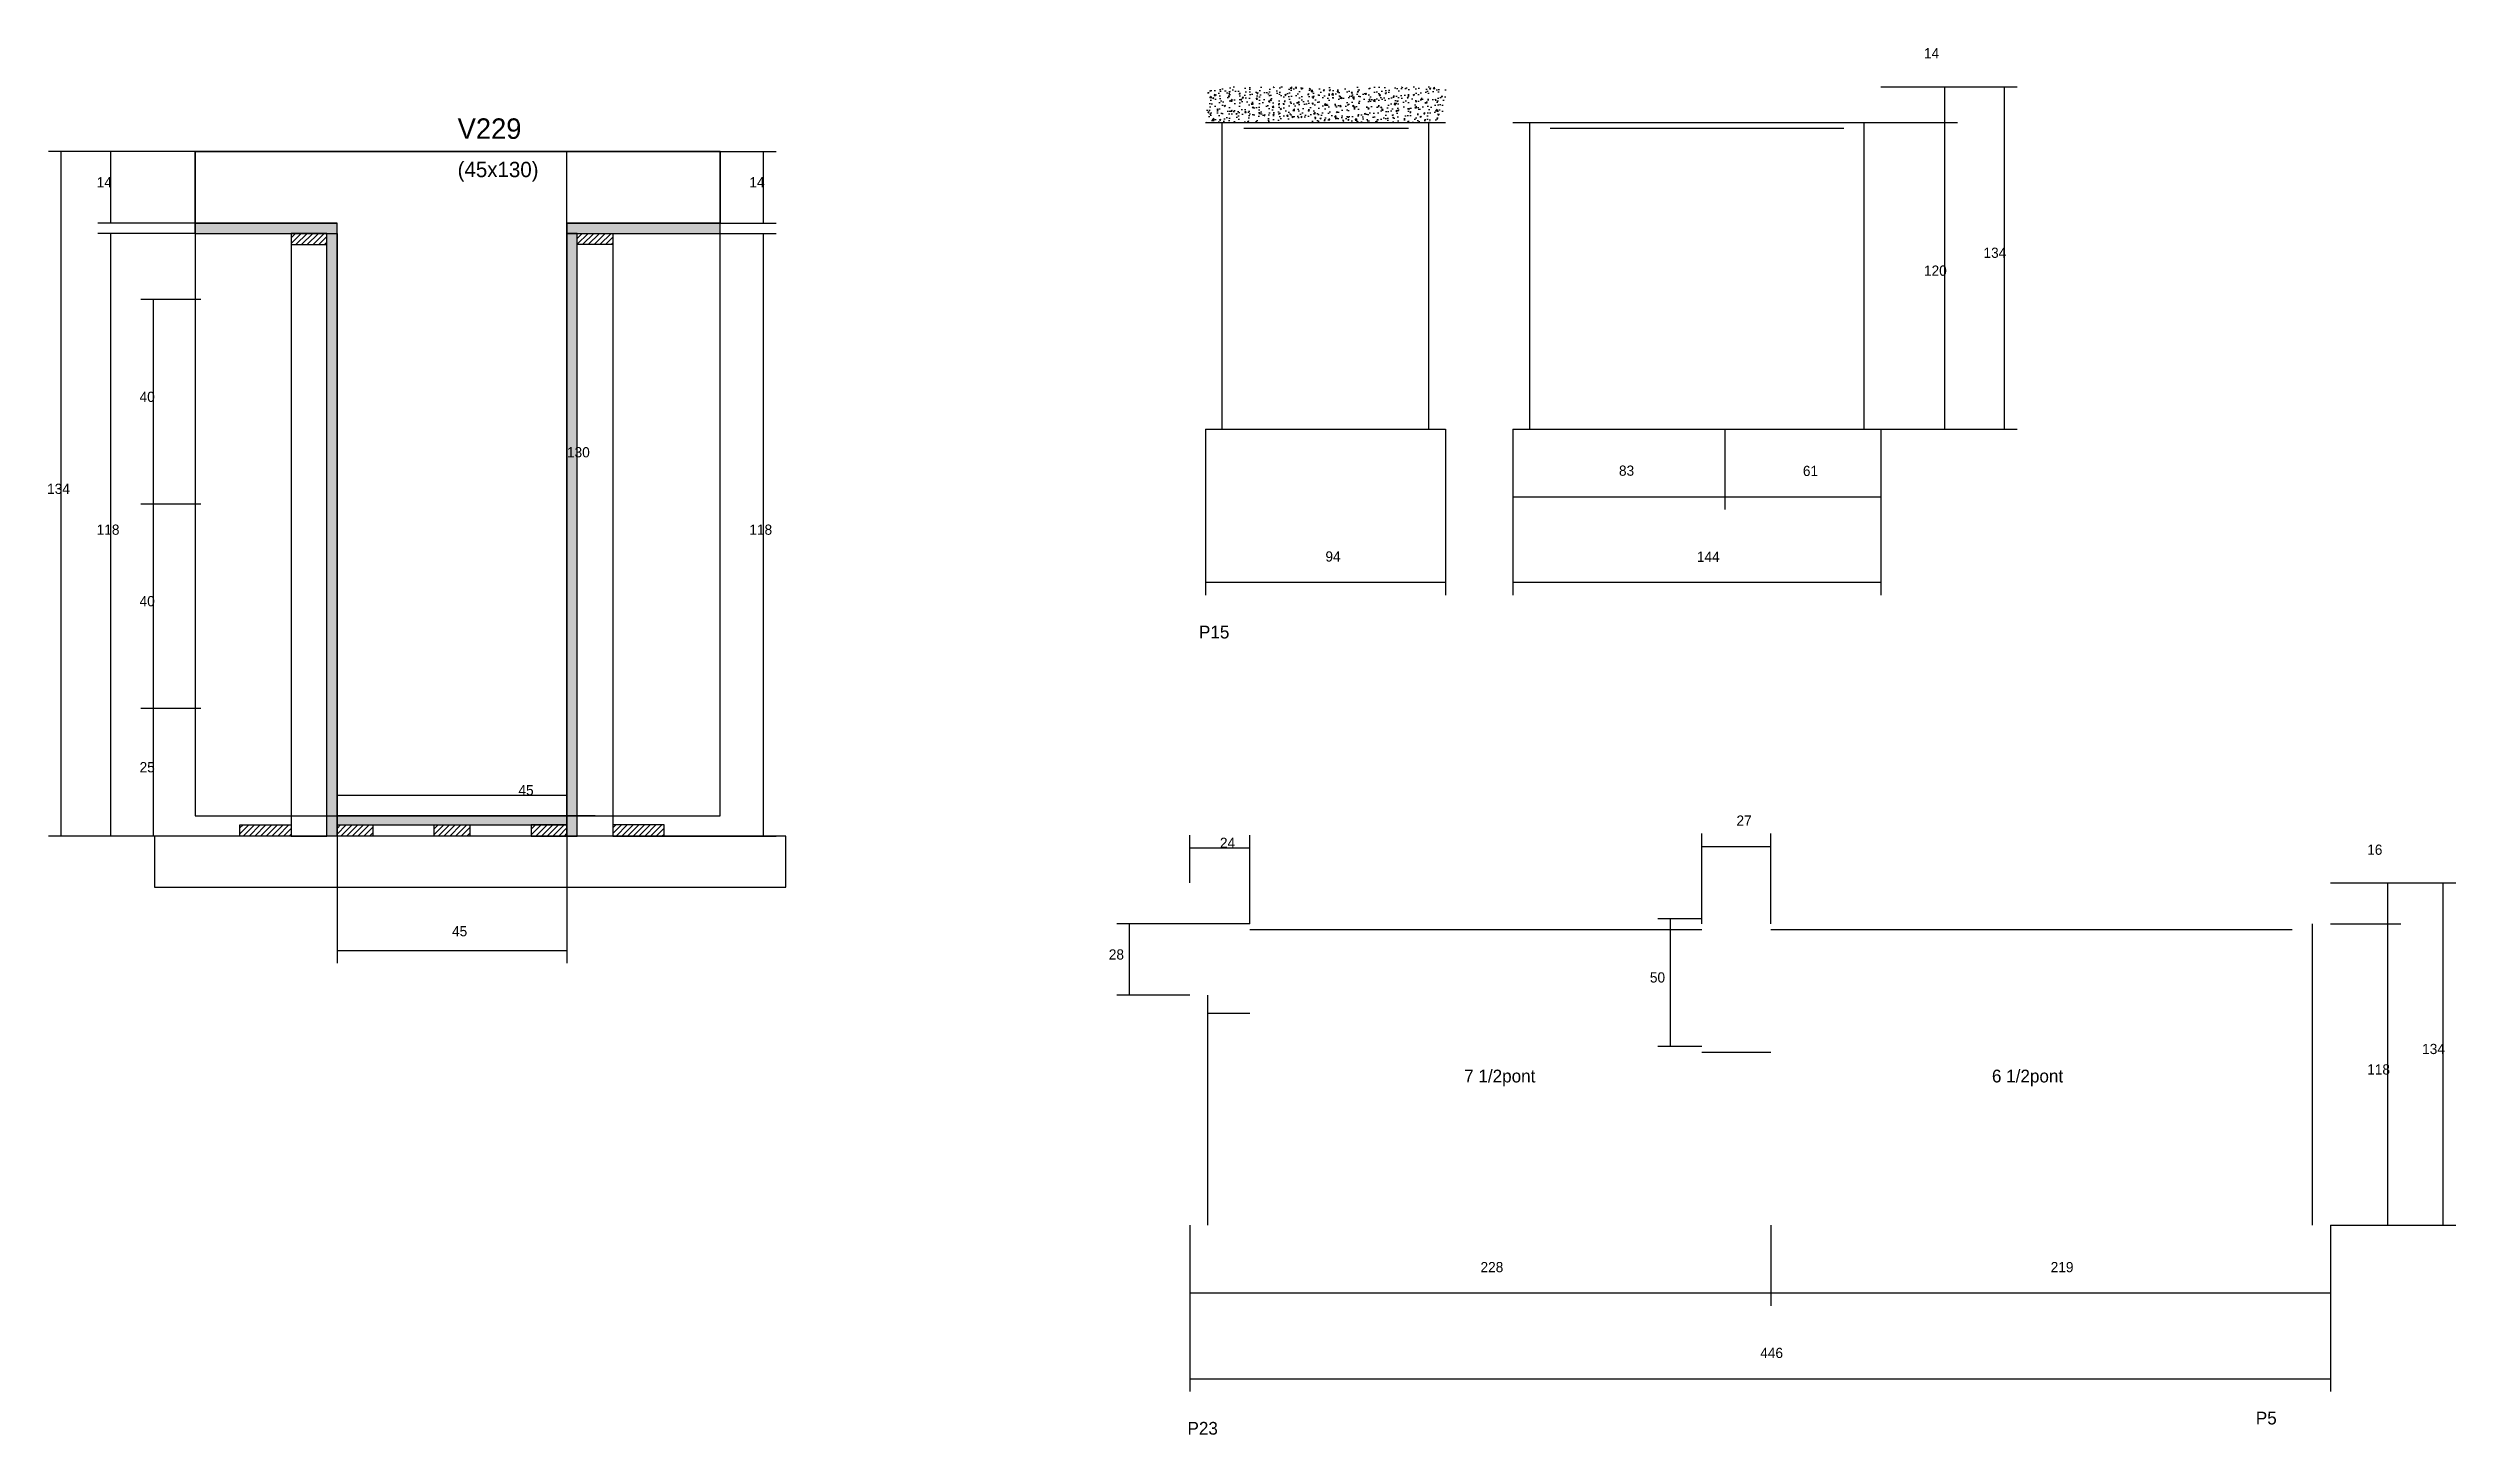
# Model space of a CAD drawing. Header units: metres. Extents: x 2942 to 3885, y 4051 to 4593.
import ezdxf

# ---------------------------------------------------------------- set-up
doc = ezdxf.new("R2010")
doc.units = ezdxf.units.M
for name, color, linetype in [('CONCRETO', 251, 'Continuous'), ('COTA', 4, 'Continuous'), ('Cota Seção (2x)', 4, 'Continuous'), ('Hachura', 253, 'Continuous'), ('Madeira', 126, 'Continuous'), ('NOMENCLATURA', 7, 'Continuous'), ('Painéis', 200, 'Continuous'), ('SARR_2.2x7', 40, 'Continuous'), ('Texto Seção', 7, 'Continuous')]:
    doc.layers.add(name, color=color, linetype=linetype)

msp = doc.modelspace()

# ---------------------------------------------------------------- hatches: boundary and pattern name
at = {"layer": 'COTA'}
h = msp.add_hatch(dxfattribs=at)
h.set_pattern_fill('AR-CONC', scale=0.03)
h.paths.add_polyline_path([(3395.3, 4578.3), (3395.3, 4564.3), (3395.3, 4564.3), (3489.3, 4564.3), (3489.3, 4564.3), (3489.3, 4578.3), (3489.3, 4578.3), (3395.3, 4578.3)])
at = {"layer": 'Hachura'}
h = msp.add_hatch(color=8, dxfattribs=at)
h.dxf.hatch_style = 1
h.paths.add_polyline_path([(3055.4, 4520.9), (3055.4, 4524.9), (3055.4, 4524.9), (2999.8, 4524.9), (2999.8, 4524.9), (2999.8, 4520.9), (2999.8, 4520.9), (3055.4, 4520.9)])
h = msp.add_hatch(color=8, dxfattribs=at)
h.dxf.hatch_style = 1
h.paths.add_polyline_path([(3205.4, 4520.9), (3205.4, 4524.9), (3205.4, 4524.9), (3145.4, 4524.9), (3145.4, 4524.9), (3145.4, 4520.9), (3145.4, 4520.9), (3205.4, 4520.9)])
h = msp.add_hatch(dxfattribs=at)
h.set_pattern_fill('ANSI31', scale=0.5)
h.paths.add_polyline_path([(3051.4, 4516.5), (3051.4, 4520.9), (3051.4, 4520.9), (3037.4, 4520.9), (3037.4, 4520.9), (3037.4, 4516.5), (3037.4, 4516.5), (3051.4, 4516.5)])
h = msp.add_hatch(color=8, dxfattribs=at)
h.dxf.hatch_style = 1
h.paths.add_polyline_path([(3051.4, 4520.9), (3055.4, 4520.9), (3055.4, 4520.9), (3055.4, 4284.9), (3055.4, 4284.9), (3051.4, 4284.9), (3051.4, 4284.9), (3051.4, 4520.9)])
h = msp.add_hatch(color=8, dxfattribs=at)
h.dxf.hatch_style = 1
h.paths.add_polyline_path([(3149.4, 4520.9), (3145.4, 4520.9), (3145.4, 4520.9), (3145.4, 4284.9), (3145.4, 4284.9), (3149.4, 4284.9), (3149.4, 4284.9), (3149.4, 4520.9)])
h = msp.add_hatch(dxfattribs=at)
h.set_pattern_fill('ANSI31', scale=0.5)
h.paths.add_polyline_path([(3149.4, 4516.5), (3149.4, 4520.9), (3149.4, 4520.9), (3163.4, 4520.9), (3163.4, 4520.9), (3163.4, 4516.5), (3163.4, 4516.5), (3149.4, 4516.5)])
h = msp.add_hatch(dxfattribs=at)
h.set_pattern_fill('ANSI31', scale=0.5)
h.paths.add_polyline_path([(3017.4, 4284.9), (3017.4, 4289.3), (3017.4, 4289.3), (3037.4, 4289.3), (3037.4, 4289.3), (3037.4, 4284.9), (3037.4, 4284.9), (3017.4, 4284.9)])
h = msp.add_hatch(color=8, dxfattribs=at)
h.dxf.hatch_style = 1
h.paths.add_polyline_path([(3145.4, 4289.3), (3145.4, 4292.9), (3145.4, 4292.9), (3055.4, 4292.9), (3055.4, 4292.9), (3055.4, 4289.3), (3055.4, 4289.3), (3145.4, 4289.3)])
h = msp.add_hatch(dxfattribs=at)
h.set_pattern_fill('ANSI31', scale=0.5)
h.paths.add_polyline_path([(3055.4, 4284.9), (3055.4, 4289.3), (3055.4, 4289.3), (3069.4, 4289.3), (3069.4, 4289.3), (3069.4, 4284.9), (3069.4, 4284.9), (3055.4, 4284.9)])
h = msp.add_hatch(dxfattribs=at)
h.set_pattern_fill('ANSI31', scale=0.5)
h.paths.add_polyline_path([(3093.4, 4284.9), (3093.4, 4289.3), (3093.4, 4289.3), (3107.4, 4289.3), (3107.4, 4289.3), (3107.4, 4284.9), (3107.4, 4284.9), (3093.4, 4284.9)])
h = msp.add_hatch(dxfattribs=at)
h.set_pattern_fill('ANSI31', scale=0.5)
h.paths.add_polyline_path([(3145.4, 4284.9), (3145.4, 4289.3), (3145.4, 4289.3), (3131.4, 4289.3), (3131.4, 4289.3), (3131.4, 4284.9), (3131.4, 4284.9), (3145.4, 4284.9)])
h = msp.add_hatch(dxfattribs=at)
h.set_pattern_fill('ANSI31', scale=0.5)
h.paths.add_polyline_path([(3183.4, 4284.9), (3183.4, 4289.3), (3183.4, 4289.3), (3163.4, 4289.3), (3163.4, 4289.3), (3163.4, 4284.9), (3163.4, 4284.9), (3183.4, 4284.9)])

# ---------------------------------------------------------------- linework, layer by layer
at = {"layer": 'CONCRETO'}
for points in [[(2999.8, 4524.9), (2999.8, 4552.9), (3205.4, 4552.9), (3205.4, 4524.9), (3145.4, 4524.9), (3145.4, 4292.9), (3055.4, 4292.9), (3055.4, 4524.9)], [(2999.8, 4292.9), (3205.4, 4292.9), (3205.4, 4552.9), (2999.8, 4552.9)]]:
    msp.add_lwpolyline(points, close=True, dxfattribs=at)
at = {"layer": 'COTA'}
for p, q in [((2999.8, 4552.9), (2942.4, 4552.9)), ((2947.4, 4284.9), (2947.4, 4552.9)), ((2999.8, 4552.9), (2961.8, 4552.9)), ((2966.8, 4524.9), (2966.8, 4552.9)), ((3205.4, 4552.9), (3227.3, 4552.9)), ((3222.3, 4524.9), (3222.3, 4552.9)), ((2999.8, 4524.9), (2961.8, 4524.9)), ((3205.4, 4524.9), (3227.3, 4524.9)), ((2999.8, 4520.9), (2961.8, 4520.9)), ((2966.8, 4284.9), (2966.8, 4520.9)), ((3205.4, 4520.9), (3227.3, 4520.9)), ((3222.3, 4284.9), (3222.3, 4520.9)), ((3002.1, 4495), (2978.6, 4495)), ((2983.6, 4414.9), (2983.6, 4495)), ((3395.3, 4444.3), (3395.3, 4379.3)), ((3489.3, 4444.3), (3489.3, 4379.3)), ((3515.7, 4444.3), (3515.7, 4412.8)), ((3515.7, 4444.3), (3515.7, 4379.3)), ((3598.7, 4444.3), (3598.7, 4412.8)), ((3598.7, 4444.3), (3598.7, 4412.8)), ((3659.7, 4444.3), (3659.7, 4412.8)), ((3659.7, 4444.3), (3659.7, 4379.3)), ((3002.1, 4414.9), (2978.6, 4414.9)), ((3002.1, 4414.9), (2978.6, 4414.9)), ((2983.6, 4334.9), (2983.6, 4414.9)), ((3515.7, 4417.8), (3598.7, 4417.8)), ((3598.7, 4417.8), (3659.7, 4417.8)), ((3395.3, 4384.3), (3489.3, 4384.3)), ((3515.7, 4384.3), (3659.7, 4384.3)), ((3002.1, 4334.9), (2978.6, 4334.9)), ((3002.1, 4334.9), (2978.6, 4334.9)), ((2983.6, 4284.9), (2983.6, 4334.9)), ((3021.8, 4284.9), (2942.4, 4284.9)), ((3021.8, 4284.9), (2961.8, 4284.9)), ((3002.1, 4284.9), (2978.6, 4284.9)), ((3055.4, 4284.9), (3055.4, 4235.2)), ((3145.4, 4284.9), (3145.4, 4235.2)), ((3179, 4284.9), (3227.3, 4284.9)), ((3835.7, 4266.6), (3863.2, 4266.6)), ((3835.7, 4266.6), (3884.8, 4266.6)), ((3858.2, 4250.6), (3858.2, 4266.6)), ((3879.8, 4132.6), (3879.8, 4266.6)), ((3835.7, 4250.6), (3863.2, 4250.6)), ((3835.7, 4250.6), (3863.2, 4250.6)), ((3858.2, 4132.6), (3858.2, 4250.6)), ((3055.4, 4240.2), (3145.4, 4240.2)), ((3389.2, 4132.6), (3389.2, 4101.1)), ((3389.2, 4132.6), (3389.2, 4067.5)), ((3616.7, 4132.6), (3616.7, 4101.1)), ((3616.7, 4132.6), (3616.7, 4101.1)), ((3835.7, 4132.6), (3835.7, 4101.1)), ((3835.7, 4132.6), (3835.7, 4067.5)), ((3835.7, 4132.6), (3863.2, 4132.6)), ((3835.7, 4132.6), (3884.8, 4132.6)), ((3389.2, 4106.1), (3616.7, 4106.1)), ((3616.7, 4106.1), (3835.7, 4106.1)), ((3389.2, 4072.5), (3835.7, 4072.5))]:
    msp.add_line(p, q, dxfattribs=at)
at = {"layer": 'Cota Seção (2x)'}
for p, q in [((3659.7, 4578.3), (3689.7, 4578.3)), ((3659.7, 4578.3), (3713.1, 4578.3)), ((3684.7, 4564.3), (3684.7, 4578.3)), ((3708.1, 4444.3), (3708.1, 4578.3)), ((3659.7, 4564.3), (3689.7, 4564.3)), ((3659.7, 4564.3), (3689.7, 4564.3)), ((3684.7, 4444.3), (3684.7, 4564.3)), ((3156.4, 4552.9), (3140.4, 4552.9)), ((3145.4, 4292.9), (3145.4, 4552.9)), ((3659.7, 4444.3), (3689.7, 4444.3)), ((3659.7, 4444.3), (3713.1, 4444.3)), ((3055.4, 4284.9), (3055.4, 4305.9)), ((3055.4, 4300.9), (3145.4, 4300.9)), ((3145.4, 4284.9), (3145.4, 4305.9)), ((3156.4, 4292.9), (3140.4, 4292.9)), ((3389.2, 4266.6), (3389.2, 4285.3)), ((3389.2, 4280.3), (3412.7, 4280.3)), ((3412.7, 4250.6), (3412.7, 4285.3)), ((3589.7, 4250.6), (3589.7, 4285.9)), ((3589.7, 4280.9), (3616.7, 4280.9)), ((3616.7, 4250.6), (3616.7, 4285.9)), ((3589.7, 4252.6), (3572.4, 4252.6)), ((3577.4, 4202.6), (3577.4, 4252.6)), ((3412.7, 4250.6), (3360.6, 4250.6)), ((3365.6, 4222.6), (3365.6, 4250.6)), ((3389.2, 4222.6), (3360.6, 4222.6)), ((3589.7, 4202.6), (3572.4, 4202.6))]:
    msp.add_line(p, q, dxfattribs=at)
at = {"layer": 'Madeira'}
for points in [[(3051.4, 4516.5), (3051.4, 4520.9), (3037.4, 4520.9), (3037.4, 4516.5)], [(3051.4, 4520.9), (3037.4, 4520.9), (3037.4, 4284.9), (3051.4, 4284.9)], [(3149.4, 4516.5), (3149.4, 4520.9), (3163.4, 4520.9), (3163.4, 4516.5)], [(3149.4, 4520.9), (3163.4, 4520.9), (3163.4, 4284.9), (3149.4, 4284.9)], [(3017.4, 4284.9), (3017.4, 4289.3), (3037.4, 4289.3), (3037.4, 4284.9)], [(3055.4, 4284.9), (3055.4, 4289.3), (3069.4, 4289.3), (3069.4, 4284.9)], [(3093.4, 4284.9), (3093.4, 4289.3), (3107.4, 4289.3), (3107.4, 4284.9)], [(3145.4, 4284.9), (3145.4, 4289.3), (3131.4, 4289.3), (3131.4, 4284.9)], [(3183.4, 4284.9), (3183.4, 4289.3), (3163.4, 4289.3), (3163.4, 4284.9)], [(2984, 4264.9), (3231.1, 4264.9), (3231.1, 4284.9), (2984, 4284.9)]]:
    msp.add_lwpolyline(points, close=True, dxfattribs=at)
at = {"layer": 'Painéis'}
for p, q in [((3395.3, 4564.3), (3489.3, 4564.3)), ((3515.7, 4564.3), (3659.7, 4564.3)), ((2999.8, 4524.9), (3055.4, 4524.9)), ((2999.8, 4520.9), (2999.8, 4524.9)), ((3055.4, 4520.9), (3055.4, 4524.9)), ((3145.4, 4524.9), (3205.4, 4524.9)), ((3145.4, 4520.9), (3145.4, 4524.9)), ((3205.4, 4520.9), (3205.4, 4524.9)), ((3055.4, 4284.9), (3055.4, 4520.9)), ((3145.4, 4284.9), (3145.4, 4520.9)), ((3395.3, 4444.3), (3489.3, 4444.3)), ((3515.7, 4444.3), (3659.7, 4444.3)), ((3055.4, 4292.9), (3145.4, 4292.9)), ((3055.4, 4289.3), (3055.4, 4292.9)), ((3145.4, 4289.3), (3145.4, 4292.9))]:
    msp.add_line(p, q, dxfattribs=at)
for points in [[(3055.4, 4520.9), (3055.4, 4524.9), (2999.8, 4524.9), (2999.8, 4520.9)], [(3205.4, 4520.9), (3205.4, 4524.9), (3145.4, 4524.9), (3145.4, 4520.9)], [(3051.4, 4520.9), (3055.4, 4520.9), (3055.4, 4284.9), (3051.4, 4284.9)], [(3149.4, 4520.9), (3145.4, 4520.9), (3145.4, 4284.9), (3149.4, 4284.9)], [(3145.4, 4289.3), (3145.4, 4292.9), (3055.4, 4292.9), (3055.4, 4289.3)]]:
    msp.add_lwpolyline(points, close=True, dxfattribs=at)
at = {"layer": 'SARR_2.2x7'}
for p, q in [((3401.9, 4444.3), (3401.9, 4564.3)), ((3410.3, 4562.1), (3474.8, 4562.1)), ((3482.8, 4444.3), (3482.8, 4564.3)), ((3522.3, 4444.3), (3522.3, 4564.3)), ((3530.3, 4562.1), (3598.7, 4562.1)), ((3598.7, 4562.1), (3645.2, 4562.1)), ((3653.2, 4444.3), (3653.2, 4564.3)), ((3412.7, 4248.4), (3589.7, 4248.4)), ((3616.7, 4248.4), (3820.7, 4248.4)), ((3828.7, 4132.6), (3828.7, 4250.6)), ((3396.2, 4132.6), (3396.2, 4222.6)), ((3396.2, 4215.6), (3412.7, 4215.6)), ((3589.7, 4200.4), (3616.7, 4200.4))]:
    msp.add_line(p, q, dxfattribs=at)

# ---------------------------------------------------------------- texts
at = {"layer": 'COTA'}
for s, p in [('14', (2961.3, 4538.9)), ('14', (3216.8, 4538.9)), ('40', (2978.1, 4454.9)), ('83', (3557.2, 4426)), ('61', (3629.2, 4425.9)), ('134', (2941.9, 4418.9)), ('118', (2961.3, 4402.9)), ('118', (3216.8, 4402.9)), ('94', (3442.3, 4392.4)), ('144', (3587.7, 4392.3)), ('40', (2978.1, 4374.9)), ('25', (2978.1, 4309.9)), ('16', (3850.1, 4277.6)), ('45', (3100.4, 4245.7)), ('134', (3871.6, 4199.6)), ('118', (3850.1, 4191.6)), ('228', (3503, 4114.2)), ('219', (3726.2, 4114.2)), ('446', (3612.5, 4080.6))]:
    msp.add_text(s, height=4, dxfattribs=at).set_placement(p)
at = {"layer": 'Cota Seção (2x)'}
for s, p in [('14', (3676.6, 4589.4)), ('134', (3699.9, 4511.3)), ('120', (3676.6, 4504.3)), ('130', (3145.4, 4433.2)), ('45', (3126.4, 4300.9)), ('27', (3603.2, 4289)), ('24', (3401, 4280.3)), ('28', (3357.5, 4236.6)), ('50', (3569.3, 4227.6))]:
    msp.add_text(s, height=4, dxfattribs=at).set_placement(p)
at = {"layer": 'NOMENCLATURA'}
for s, p in [('P15', (3392.8, 4362.3)), ('7 1/2pont', (3496.6, 4188.5)), ('6 1/2pont', (3703.2, 4188.5)), ('P23', (3388.3, 4050.6)), ('P5', (3806.5, 4054.6))]:
    msp.add_text(s, height=5, dxfattribs=at).set_placement(p)
at = {"layer": 'Texto Seção'}
for s, height, p in [('V229', 8, (3102.6, 4557.9)), ('(45x130)', 6, (3102.6, 4542.9))]:
    msp.add_text(s, height=height, dxfattribs=at).set_placement(p)

doc.saveas('drawing.dxf')
